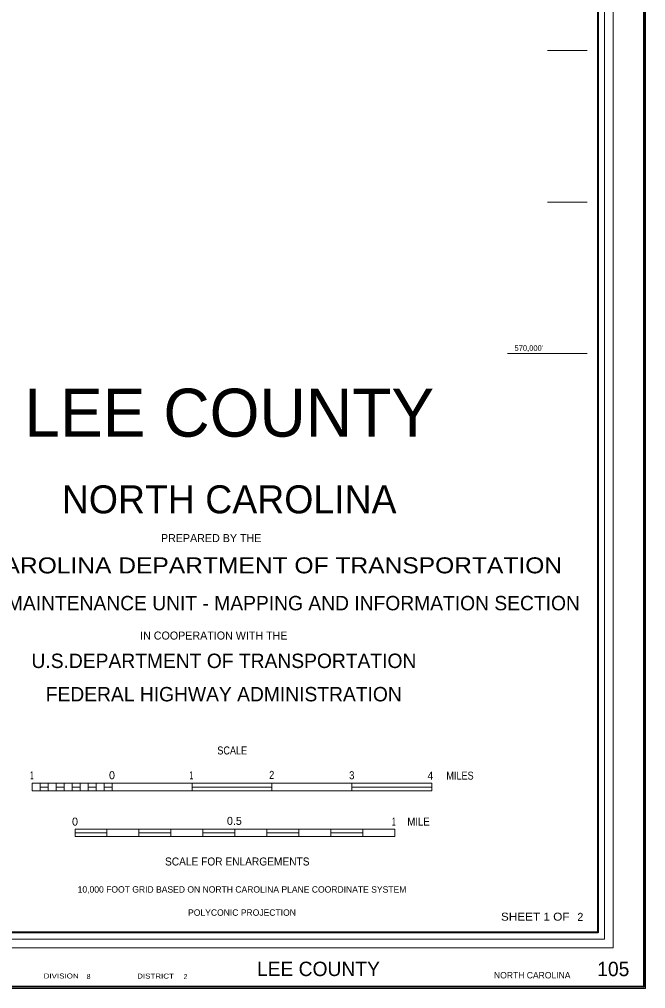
# Model space of a CAD drawing. Extents: x 531109 to 627807, y 160959 to 279633.
# Drawn here: x 615131 to 627740, y 160959 to 180459 of the extents above; entities that cross this region are included whole.
import ezdxf
from ezdxf.enums import TextEntityAlignment as Align

# ---------------------------------------------------------------- set-up
doc = ezdxf.new("R2010")
doc.units = 0
doc.header["$LTSCALE"] = 50
doc.header["$PDMODE"] = 32
doc.header["$PDSIZE"] = 25
for name, color, linetype, lineweight in [('1', 7, 'Continuous', 25), ('20', 7, 'Continuous', 40), ('61', 7, 'Continuous', 13)]:
    doc.layers.add(name, color=color, linetype=linetype, lineweight=lineweight)
doc.layers.add('12', color=7, linetype='Continuous')

msp = doc.modelspace()

# ---------------------------------------------------------------- linework, layer by layer
at = {"layer": '1', "lineweight": 13}
msp.add_lwpolyline([(627739.61, 160959.45), (531108.97, 160959.45), (531108.97, 217356.49), (627739.61, 217356.49)], close=True, dxfattribs=at)
at = {"layer": '1'}
msp.add_point((627704.61, 160994.45), dxfattribs=at)
at = {"layer": '20', "lineweight": 13}
for p, q in [((615389.16, 165089.54), (616998.51, 165089.54)), ((615389.16, 164939.79), (615389.16, 165089.54)), ((615550.1, 164939.79), (615550.1, 165089.54)), ((615550.1, 165014.66), (615711.03, 165014.66)), ((615711.03, 164939.79), (615711.03, 165089.54)), ((615871.97, 164939.79), (615871.97, 165089.54)), ((615871.97, 165014.66), (616032.9, 165014.66)), ((616032.9, 164939.79), (616032.9, 165089.54)), ((616193.84, 164939.79), (616193.84, 165089.54)), ((616193.84, 165014.66), (616354.77, 165014.66)), ((616354.77, 164939.79), (616354.77, 165089.54)), ((616515.71, 164939.79), (616515.71, 165089.54)), ((616515.71, 165014.66), (616676.64, 165014.66)), ((616676.64, 164939.79), (616676.64, 165089.54)), ((616837.57, 164939.79), (616837.57, 165089.54)), ((616837.57, 165014.66), (616998.51, 165014.66)), ((616998.51, 164939.79), (616998.51, 165089.54)), ((616998.51, 165089.54), (618607.85, 165089.54)), ((618607.85, 164939.79), (618607.85, 165089.54)), ((618607.85, 165014.66), (620217.2, 165014.66)), ((620217.2, 164939.79), (620217.2, 165089.54)), ((621826.54, 164939.79), (621826.54, 165089.54)), ((621826.54, 165014.66), (623435.88, 165014.66)), ((623435.88, 164939.79), (623435.88, 165089.54)), ((615389.16, 164939.79), (616998.51, 164939.79)), ((616998.51, 164939.79), (618607.85, 164939.79)), ((616251.68, 164017.88), (616251.68, 164167.63)), ((616251.68, 164092.76), (616895.42, 164092.76)), ((616251.68, 164017.88), (616895.42, 164017.88)), ((616895.42, 164017.88), (616895.42, 164167.63)), ((616895.42, 164017.88), (617539.16, 164017.88)), ((617539.16, 164017.88), (617539.16, 164167.63)), ((617539.16, 164092.76), (618182.89, 164092.76)), ((617539.16, 164017.88), (618182.89, 164017.88)), ((618182.89, 164017.88), (618182.89, 164167.63)), ((618182.89, 164017.88), (618826.63, 164017.88)), ((618826.63, 164017.88), (618826.63, 164167.63)), ((618826.63, 164092.76), (619470.37, 164092.76)), ((618826.63, 164017.88), (619470.37, 164017.88)), ((619470.37, 164017.88), (619470.37, 164167.63)), ((619470.37, 164017.88), (620114.11, 164017.88)), ((620114.11, 164017.88), (620114.11, 164167.63)), ((620114.11, 164092.76), (620757.84, 164092.76)), ((620114.11, 164017.88), (620757.84, 164017.88)), ((620757.84, 164017.88), (620757.84, 164167.63)), ((620757.84, 164017.88), (621401.58, 164017.88)), ((621401.58, 164017.88), (621401.58, 164167.63)), ((621401.58, 164092.76), (622045.32, 164092.76)), ((621401.58, 164017.88), (622045.32, 164017.88)), ((622045.32, 164017.88), (622045.32, 164167.63)), ((622045.32, 164017.88), (622689.06, 164017.88)), ((622689.06, 164017.88), (622689.06, 164167.63))]:
    msp.add_line(p, q, dxfattribs=at)
at = {"layer": '20'}
for points in [[(531143.97, 217321.49), (627704.61, 217321.49), (627704.61, 160994.45), (531143.97, 160994.45)], [(534331.82, 216212.53), (626779.1, 216212.53), (626779.1, 162086.16), (534331.82, 162086.16)]]:
    msp.add_lwpolyline(points, close=True, dxfattribs=at)
at = {"layer": '20', "lineweight": 13}
msp.add_lwpolyline([(534022.63, 216537.99), (534022.63, 161776.88), (534201.18, 161955.56), (534201.18, 216343.16), (626909.71, 216343.16), (626909.71, 161955.56), (534201.18, 161955.56), (534022.63, 161776.88), (627088.29, 161776.88), (627088.29, 216537.99)], close=True, dxfattribs=at)
for points in [[(618607.85, 165089.54), (620217.2, 165089.54), (621826.54, 165089.54), (623435.88, 165089.54)], [(618607.85, 164939.79), (620217.2, 164939.79), (621826.54, 164939.79), (623435.88, 164939.79)], [(616251.68, 164167.63), (616895.42, 164167.63), (617539.16, 164167.63), (618182.89, 164167.63), (618826.63, 164167.63), (619470.37, 164167.63), (620114.11, 164167.63), (620757.84, 164167.63), (621401.58, 164167.63), (622045.32, 164167.63), (622689.06, 164167.63)]]:
    msp.add_lwpolyline(points, dxfattribs=at)
at = {"layer": '61'}
for p, q in [((625761.37, 179832), (626565.87, 179832)), ((625761.37, 176784), (626565.87, 176784)), ((624956.87, 173736), (626565.87, 173736))]:
    msp.add_line(p, q, dxfattribs=at)

# ---------------------------------------------------------------- texts
at = {"layer": '12'}
msp.add_text('      LEE COUNTY      ', height=965.6, dxfattribs=at).set_placement((619355.84, 172063.55), align=Align.CENTER)
for s, height, rotation, p in [('NORTH CAROLINA', 563.3, 0.007, (619355.87, 170520.85)), ('PREPARED BY THE', 161, 0.006, (618993.08, 169943.06)), ('STATE ROAD MAINTENANCE UNIT - MAPPING AND INFORMATION SECTION', 289.7, 0.002, (619356.25, 168570.06)), ('IN COOPERATION WITH THE', 161, 0.007, (619045.82, 167981.97)), ('U.S.DEPARTMENT OF TRANSPORTATION', 289.7, 0.006, (619249.59, 167408.96)), ('FEDERAL HIGHWAY ADMINISTRATION', 289.7, 0.006, (619246.16, 166738.24))]:
    msp.add_text(s, height=height, rotation=rotation, dxfattribs=at).set_placement(p, align=Align.CENTER)
at = {"layer": '12', "width": 1.15}
msp.add_text('NORTH CAROLINA DEPARTMENT OF TRANSPORTATION', height=321.8, rotation=0.007, dxfattribs=at).set_placement((619308.28, 169313.32), align=Align.CENTER)
at = {"layer": '20'}
for s, height, width, p in [('SCALE', 161, 0.85, (619416.94, 165670.35)), ('1', 161, 0.5, (615384.49, 165171.53)), ('1', 161, 0.5, (618593.1, 165171.53)), ('2', 161, 0.85, (620211.86, 165178.76)), ('3', 161, 0.9, (621823.4, 165171.53)), ('4', 161, 0.95, (623406.03, 165164.31)), ('MILES', 161, 0.85, (624002.45, 165164.12)), ('1', 161, 0.5, (622668.91, 164238.96)), ('MILE', 161, 0.9, (623167.55, 164239.25)), ('SCALE FOR ENLARGEMENTS', 161, 0.95, (619518.11, 163436.52)), ('SHEET 1 OF', 160.9, 1.1, (625516.97, 162326.47)), ('DIVISION', 100, 1.2, (615972.94, 161163.4)), ('DISTRICT', 100, 1.2, (617873.3, 161161.1))]:
    msp.add_text(s, height=height, dxfattribs=dict(at, width=width)).set_placement(p, align=Align.CENTER)
for s, height, p in [('0', 161, (616996.02, 165171.53)), ('0', 161, (616251.68, 164238.96)), ('0.5', 161, (619460.3, 164253.42)), ('2  ', 160.9, (626485.08, 162322.56)), ('LEE COUNTY         ', 289.7, (621636.43, 161211.75)), ('105', 289.7, (627088.73, 161210.41))]:
    msp.add_text(s, height=height, dxfattribs=at).set_placement(p, align=Align.CENTER)
for s, rotation, p in [('10,000 FOOT GRID BASED ON NORTH CAROLINA PLANE COORDINATE SYSTEM', 359.995, (619613.34, 162890.52)), ('POLYCONIC PROJECTION', 0.001, (619613.5, 162424.75))]:
    msp.add_text(s, height=128.7, rotation=rotation, dxfattribs=at).set_placement(p, align=Align.CENTER)
for s, height, p in [('NORTH CAROLINA', 128.7, (624687.37, 161164.3)), (' 8', 100, (616448.67, 161154.16)), (' 2', 100, (618398.39, 161150.7))]:
    msp.add_text(s, height=height, dxfattribs=at).set_placement(p)
at = {"layer": '61'}
msp.add_text("570,000'", height=110, dxfattribs=at).set_placement((625099.71, 173790.32))

doc.saveas('drawing.dxf')
